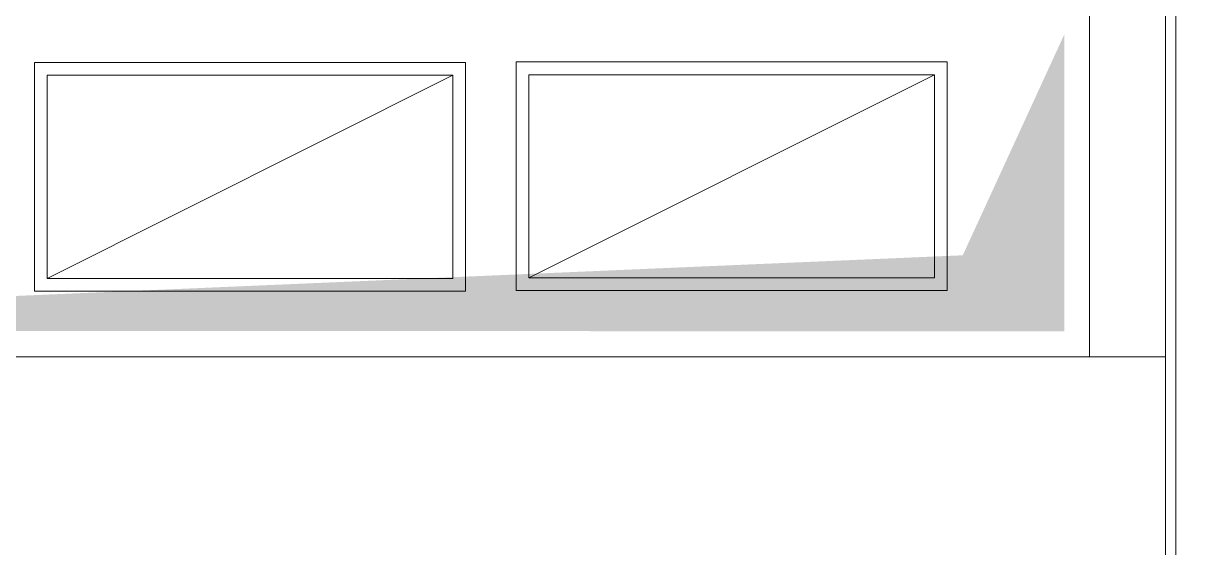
# Model space of a CAD drawing. Extents: x -1286 to 34975, y -230 to 6637.
# Drawn here: x 10170.5 to 10399.8, y 624.9 to 728.2 of the extents above; entities that cross this region are included whole.
import ezdxf

# ---------------------------------------------------------------- set-up
doc = ezdxf.new("R2010")
doc.units = 0
doc.header["$LTSCALE"] = 20
doc.layers.get('0').update_dxf_attribs({"color": 9, "lineweight": 9})
for name, color, linetype, lineweight in [('00', 9, 'Continuous', 9), ('01', 9, 'Continuous', 9), ('06D', 9, 'Continuous', 9), ('09D', 9, 'Continuous', 9), ('14', 9, 'Continuous', 9)]:
    doc.layers.add(name, color=color, linetype=linetype, lineweight=lineweight)

# ---------------------------------------------------------------- blocks, each defined once
blk = doc.blocks.new('p-1.mekanik_cihaz')
for p, q in [((2779.43, -3174.54), (2859.43, -3134.54)), ((2874.43, -3174.42), (2954.43, -3134.42))]:
    blk.add_line(p, q)
for points in [[(2776.93, -3177.04), (2861.93, -3177.04), (2861.93, -3132.04), (2776.93, -3132.04)], [(2871.93, -3176.92), (2956.93, -3176.92), (2956.93, -3131.92), (2871.93, -3131.92)], [(2779.43, -3174.54), (2859.43, -3174.54), (2859.43, -3134.54), (2779.43, -3134.54)], [(2874.43, -3174.42), (2954.43, -3174.42), (2954.43, -3134.42), (2874.43, -3134.42)]]:
    blk.add_lwpolyline(points, close=True)

msp = doc.modelspace()

# ---------------------------------------------------------------- linework, layer by layer
at = {"layer": '00'}
msp.add_lwpolyline([(9795.84, 662.5), (9795.84, 662.5), (9795.84, 1012.5), (9810.84, 1012.5), (9810.84, 757.5), (10535.84, 757.5), (10535.84, 742.5), (10395.84, 742.5), (10395.84, 662.5), (10380.84, 662.5), (10380.84, 742.5), (9810.84, 742.5), (9810.84, 662.5), (9810.84, 662.5)], dxfattribs=at)
at = {"layer": '01'}
for points in [[(10395.84, 352.5), (10395.84, 312.5), (9795.84, 312.5), (9795.84, 662.5), (10395.84, 662.5), (10395.84, 622.5), (9845.84, 622.5), (9845.84, 352.5)], [(10395.84, 662.5), (9795.84, 662.5), (9795.84, 312.5), (10395.84, 312.5), (10395.84, 352.5), (9845.84, 352.5), (9845.84, 622.5), (10395.84, 622.5)]]:
    msp.add_lwpolyline(points, close=True, dxfattribs=at)
at = {"layer": '06D'}
for points in [[(10257.76, 720.46), (10172.76, 720.46), (10172.76, 675.46), (10257.76, 675.46)], [(10267.76, 720.58), (10352.76, 720.58), (10352.76, 675.58), (10267.76, 675.58)], [(10175.26, 717.96), (10255.26, 717.96), (10255.26, 677.96), (10175.26, 677.96)], [(10350.26, 678.08), (10270.26, 678.08), (10270.26, 718.08), (10350.26, 718.08)]]:
    msp.add_lwpolyline(points, close=True, dxfattribs=at)
for points in [[(10255.26, 717.96), (10175.26, 677.96)], [(10350.26, 718.08), (10270.26, 678.08)]]:
    msp.add_lwpolyline(points, dxfattribs=at)
at = {"layer": '09D'}
msp.add_solid([(10375.84, 725.95), (10375.84, 667.5), (10355.84, 682.5), (10010.84, 667.71)], dxfattribs=at)
at = {"layer": '14'}
msp.add_lwpolyline([(9812.84, 1010.5), (9812.84, 759.5), (10537.84, 759.5), (10537.84, 740.5), (10397.84, 740.5), (10397.84, 490.5), (10378.84, 490.5), (10378.84, 620.5), (10378.84, 620.5), (10378.84, 620.5), (9847.84, 620.5), (9847.84, 354.5), (10378.84, 354.5), (10378.84, 354.5), (10378.84, 354.5), (10378.84, 384.5), (10397.84, 384.5), (10397.84, 334.5), (10593.84, 334.5)], dxfattribs=at)

# ---------------------------------------------------------------- block references
at = {"layer": '06D'}
msp.add_blockref('p-1.mekanik_cihaz', (7395.84, 3852.5), dxfattribs=at)

doc.saveas('drawing.dxf')
